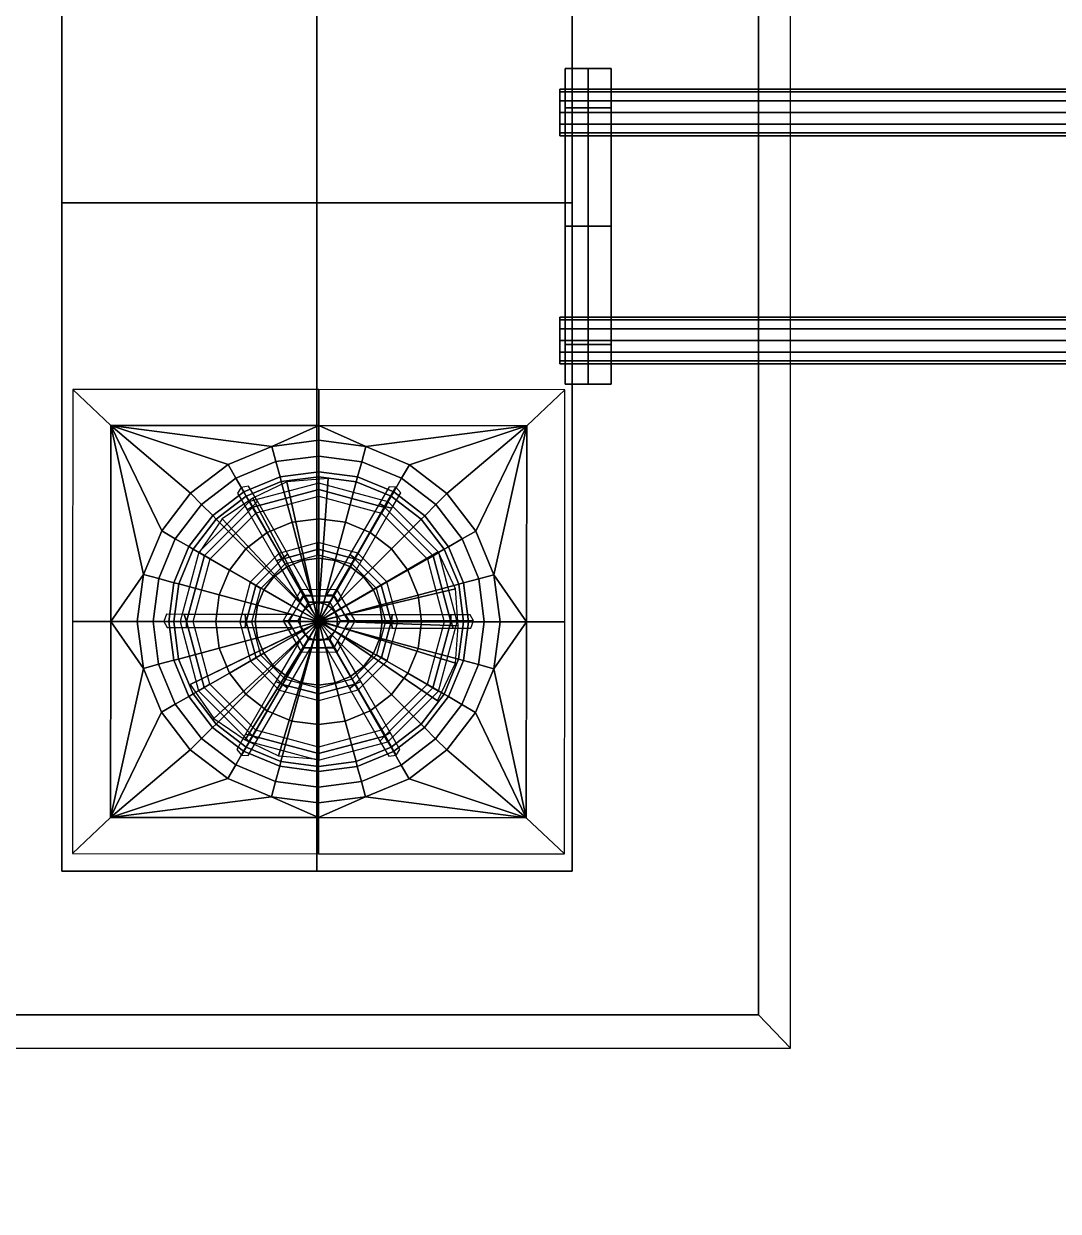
# Model space of a CAD drawing. Extents: x -9.3 to 15.5, y -7 to 5.4.
# Drawn here: x 10.151 to 12.361, y -1.562 to 0.977 of the extents above; entities that cross this region are included whole.
import ezdxf

# ---------------------------------------------------------------- set-up
doc = ezdxf.new("R2010")
doc.units = 0

msp = doc.modelspace()

# ---------------------------------------------------------------- linework, layer by layer
for points in [[(14.2088, -3.8, 4.7), (14.2088, 4.8, 4.7), (5.6088, 4.8, 4.7), (5.6088, -3.8, 4.7)], [(11.7211, -1.1419, 4.8474), (11.789, -1.2127, 4.6955), (11.789, 2.3219, 4.6955), (11.7211, 2.2512, 4.8474)], [(8.4693, -1.1419, 4.8474), (11.7211, -1.1419, 4.8474), (11.7211, 2.2512, 4.8474), (8.4693, 2.2512, 4.8474)], [(10.7774, 0.5942, 5.5036), (10.7774, 2.0232, 5.5036), (10.2322, 2.0232, 5.5036), (10.2322, 0.5942, 5.5036)], [(10.2322, 0.5942, 5.1755), (10.2322, 0.5942, 5.5036), (10.2322, 2.0232, 5.5036), (10.2322, 2.0232, 5.1755)], [(10.2322, 0.5942, 5.1755), (10.2322, 2.0232, 5.1755), (10.2322, 2.0232, 4.8474), (10.2322, 0.5942, 4.8474)], [(10.7774, 0.5942, 5.5036), (11.3227, 0.5942, 5.5036), (11.3227, 2.0232, 5.5036), (10.7774, 2.0232, 5.5036)], [(11.3227, 0.5942, 5.1755), (11.3227, 0.5942, 4.8474), (11.3227, 2.0232, 4.8474), (11.3227, 2.0232, 5.1755)], [(11.3227, 0.5942, 5.1755), (11.3227, 2.0232, 5.1755), (11.3227, 2.0232, 5.5036), (11.3227, 0.5942, 5.5036)], [(11.3079, 0.544, 4.8748), (11.3079, 0.544, 4.9101), (11.3079, 0.797, 4.9013), (11.3079, 0.8813, 4.8748)], [(11.3079, 0.544, 4.8748), (11.3079, 0.8813, 4.8748), (11.3079, 0.8813, 4.8394), (11.3079, 0.544, 4.8394)], [(11.357, 0.8813, 4.8748), (11.3079, 0.8813, 4.8748), (11.3079, 0.797, 4.9013), (11.357, 0.797, 4.9013)], [(11.357, 0.8813, 4.8748), (11.357, 0.8813, 4.8394), (11.3079, 0.8813, 4.8394), (11.3079, 0.8813, 4.8748)], [(11.357, 0.8813, 4.8748), (11.357, 0.797, 4.9013), (11.4062, 0.797, 4.9013), (11.4062, 0.8813, 4.8748)], [(11.357, 0.8813, 4.8748), (11.4062, 0.8813, 4.8748), (11.4062, 0.8813, 4.8394), (11.357, 0.8813, 4.8394)], [(11.4062, 0.544, 4.8748), (11.4062, 0.8813, 4.8748), (11.4062, 0.797, 4.9013), (11.4062, 0.544, 4.9101)], [(11.4062, 0.544, 4.8748), (11.4062, 0.544, 4.8394), (11.4062, 0.8813, 4.8394), (11.4062, 0.8813, 4.8748)], [(12.5581, 0.8373, 4.825), (12.5568, 0.8314, 4.7997), (11.2963, 0.8311, 4.7992), (11.2963, 0.8373, 4.8244)], [(12.5581, 0.8373, 4.825), (11.2963, 0.8373, 4.8244), (11.2963, 0.8311, 4.8496), (12.5594, 0.8309, 4.8502)], [(12.556, 0.8126, 4.7814), (11.2963, 0.8123, 4.7811), (11.2963, 0.8311, 4.7992), (12.5568, 0.8314, 4.7997)], [(12.5603, 0.8122, 4.868), (12.5594, 0.8309, 4.8502), (11.2963, 0.8311, 4.8496), (11.2963, 0.8123, 4.8676)], [(12.556, 0.8126, 4.7814), (12.5557, 0.7874, 4.774), (11.2963, 0.7874, 4.7739), (11.2963, 0.8123, 4.7811)], [(12.5603, 0.8122, 4.868), (11.2963, 0.8123, 4.8676), (11.2963, 0.7874, 4.8748), (12.5607, 0.7874, 4.875)], [(12.556, 0.7622, 4.7814), (11.2963, 0.7624, 4.7811), (11.2963, 0.7874, 4.7739), (12.5557, 0.7874, 4.774)], [(12.5603, 0.7626, 4.868), (12.5607, 0.7874, 4.875), (11.2963, 0.7874, 4.8748), (11.2963, 0.7624, 4.8676)], [(11.357, 0.544, 4.9101), (11.357, 0.797, 4.9013), (11.3079, 0.797, 4.9013), (11.3079, 0.544, 4.9101)], [(11.357, 0.544, 4.9101), (11.4062, 0.544, 4.9101), (11.4062, 0.797, 4.9013), (11.357, 0.797, 4.9013)], [(12.5603, 0.7626, 4.868), (11.2963, 0.7624, 4.8676), (11.2963, 0.7437, 4.8496), (12.5594, 0.7439, 4.8502)], [(12.556, 0.7622, 4.7814), (12.5568, 0.7434, 4.7997), (11.2963, 0.7437, 4.7992), (11.2963, 0.7624, 4.7811)], [(12.5581, 0.7374, 4.825), (12.5594, 0.7439, 4.8502), (11.2963, 0.7437, 4.8496), (11.2963, 0.7375, 4.8244)], [(12.5581, 0.7374, 4.825), (11.2963, 0.7375, 4.8244), (11.2963, 0.7437, 4.7992), (12.5568, 0.7434, 4.7997)], [(10.7774, 0.5942, 5.5036), (10.2322, 0.5942, 5.5036), (10.2322, -0.8348, 5.5036), (10.7774, -0.8348, 5.5036)], [(10.2322, 0.5942, 5.1755), (10.2322, 0.5942, 4.8474), (10.2322, -0.8348, 4.8474), (10.2322, -0.8348, 5.1755)], [(10.2322, 0.5942, 5.1755), (10.2322, -0.8348, 5.1755), (10.2322, -0.8348, 5.5036), (10.2322, 0.5942, 5.5036)], [(10.7774, 0.5942, 5.5036), (10.7774, -0.8348, 5.5036), (11.3227, -0.8348, 5.5036), (11.3227, 0.5942, 5.5036)], [(11.3227, 0.5942, 5.1755), (11.3227, 0.5942, 5.5036), (11.3227, -0.8348, 5.5036), (11.3227, -0.8348, 5.1755)], [(11.3227, 0.5942, 5.1755), (11.3227, -0.8348, 5.1755), (11.3227, -0.8348, 4.8474), (11.3227, 0.5942, 4.8474)], [(11.3079, 0.544, 4.8748), (11.3079, 0.2067, 4.8748), (11.3079, 0.291, 4.9013), (11.3079, 0.544, 4.9101)], [(11.3079, 0.544, 4.8748), (11.3079, 0.544, 4.8394), (11.3079, 0.2067, 4.8394), (11.3079, 0.2067, 4.8748)], [(11.357, 0.544, 4.9101), (11.3079, 0.544, 4.9101), (11.3079, 0.291, 4.9013), (11.357, 0.291, 4.9013)], [(11.357, 0.544, 4.9101), (11.357, 0.291, 4.9013), (11.4062, 0.291, 4.9013), (11.4062, 0.544, 4.9101)], [(11.4062, 0.544, 4.8748), (11.4062, 0.544, 4.9101), (11.4062, 0.291, 4.9013), (11.4062, 0.2067, 4.8748)], [(11.4062, 0.544, 4.8748), (11.4062, 0.2067, 4.8748), (11.4062, 0.2067, 4.8394), (11.4062, 0.544, 4.8394)], [(12.5581, 0.35, 4.825), (12.5568, 0.344, 4.7997), (11.2963, 0.3437, 4.7992), (11.2963, 0.3499, 4.8244)], [(12.5581, 0.35, 4.825), (11.2963, 0.3499, 4.8244), (11.2963, 0.3437, 4.8496), (12.5594, 0.3435, 4.8502)], [(12.556, 0.3252, 4.7814), (11.2963, 0.325, 4.7811), (11.2963, 0.3437, 4.7992), (12.5568, 0.344, 4.7997)], [(12.5603, 0.3248, 4.868), (12.5594, 0.3435, 4.8502), (11.2963, 0.3437, 4.8496), (11.2963, 0.325, 4.8676)], [(12.556, 0.3252, 4.7814), (12.5557, 0.3, 4.774), (11.2963, 0.3, 4.7739), (11.2963, 0.325, 4.7811)], [(12.5603, 0.3248, 4.868), (11.2963, 0.325, 4.8676), (11.2963, 0.3, 4.8748), (12.5607, 0.3, 4.875)], [(12.556, 0.2748, 4.7814), (11.2963, 0.2751, 4.7811), (11.2963, 0.3, 4.7739), (12.5557, 0.3, 4.774)], [(12.5603, 0.2753, 4.868), (12.5607, 0.3, 4.875), (11.2963, 0.3, 4.8748), (11.2963, 0.2751, 4.8676)], [(11.357, 0.2067, 4.8748), (11.357, 0.291, 4.9013), (11.3079, 0.291, 4.9013), (11.3079, 0.2067, 4.8748)], [(11.357, 0.2067, 4.8748), (11.4062, 0.2067, 4.8748), (11.4062, 0.291, 4.9013), (11.357, 0.291, 4.9013)], [(12.5603, 0.2753, 4.868), (11.2963, 0.2751, 4.8676), (11.2963, 0.2564, 4.8496), (12.5594, 0.2566, 4.8502)], [(12.556, 0.2748, 4.7814), (12.5568, 0.2561, 4.7997), (11.2963, 0.2564, 4.7992), (11.2963, 0.2751, 4.7811)], [(12.5581, 0.2501, 4.825), (12.5594, 0.2566, 4.8502), (11.2963, 0.2564, 4.8496), (11.2963, 0.2501, 4.8244)], [(12.5581, 0.2501, 4.825), (11.2963, 0.2501, 4.8244), (11.2963, 0.2564, 4.7992), (12.5568, 0.2561, 4.7997)], [(11.357, 0.2067, 4.8748), (11.3079, 0.2067, 4.8748), (11.3079, 0.2067, 4.8394), (11.357, 0.2067, 4.8394)], [(11.357, 0.2067, 4.8748), (11.357, 0.2067, 4.8394), (11.4062, 0.2067, 4.8394), (11.4062, 0.2067, 4.8748)], [(10.2552, -0.3007, 5.4955), (10.3369, -0.3007, 5.629), (10.3373, 0.1182, 5.6289), (10.2557, 0.1954, 5.4955)], [(10.2557, 0.1954, 5.4955), (10.3373, 0.1182, 5.6289), (10.7815, 0.1178, 5.629), (10.7816, 0.1949, 5.4956)], [(11.3074, 0.1944, 5.4957), (10.7816, 0.1949, 5.4956), (10.7815, 0.1178, 5.629), (11.2256, 0.1174, 5.6291)], [(11.3074, 0.1944, 5.4957), (11.2256, 0.1174, 5.6291), (11.2252, -0.3016, 5.6292), (11.307, -0.3017, 5.4958)], [(10.3373, 0.1182, 5.6289), (10.3369, -0.3007, 5.629), (10.4069, -0.2005, 5.629)], [(10.4457, -0.1071, 5.629), (10.3373, 0.1182, 5.6289), (10.4069, -0.2005, 5.629)], [(10.3373, 0.1182, 5.6289), (10.4457, -0.1071, 5.629), (10.5073, -0.0269, 5.629)], [(10.5876, 0.0346, 5.629), (10.3373, 0.1182, 5.6289), (10.5073, -0.0269, 5.629)], [(10.3373, 0.1182, 5.6289), (10.5876, 0.0346, 5.629), (10.6811, 0.0732, 5.629)], [(10.7815, 0.1178, 5.629), (10.3373, 0.1182, 5.6289), (10.6811, 0.0732, 5.629)], [(10.7814, 0.0864, 5.629), (10.7815, 0.1178, 5.629), (10.6811, 0.0732, 5.629)], [(10.7815, 0.1178, 5.629), (10.7814, 0.0864, 5.629), (10.8817, 0.0731, 5.6291)], [(11.2256, 0.1174, 5.6291), (10.7815, 0.1178, 5.629), (10.8817, 0.0731, 5.6291)], [(10.9751, 0.0343, 5.6291), (11.2256, 0.1174, 5.6291), (10.8817, 0.0731, 5.6291)], [(11.2256, 0.1174, 5.6291), (10.9751, 0.0343, 5.6291), (11.0553, -0.0274, 5.6291)], [(11.1168, -0.1077, 5.6291), (11.2256, 0.1174, 5.6291), (11.0553, -0.0274, 5.6291)], [(11.1168, -0.1077, 5.6291), (11.1555, -0.2012, 5.6292), (11.2256, 0.1174, 5.6291)], [(11.1555, -0.2012, 5.6292), (11.2252, -0.3016, 5.6292), (11.2256, 0.1174, 5.6291)], [(10.6898, 0.0408, 5.7344), (10.7814, 0.0528, 5.7344), (10.7814, 0.0864, 5.629), (10.6811, 0.0732, 5.629)], [(10.8817, 0.0731, 5.6291), (10.7814, 0.0864, 5.629), (10.7814, 0.0528, 5.7344), (10.873, 0.0406, 5.7345)], [(10.5876, 0.0346, 5.629), (10.6044, 0.0055, 5.7344), (10.6898, 0.0408, 5.7344), (10.6811, 0.0732, 5.629)], [(10.6985, 0.0083, 5.629), (10.7814, 0.0191, 5.629), (10.7814, 0.0528, 5.7344), (10.6898, 0.0408, 5.7344)], [(10.873, 0.0406, 5.7345), (10.7814, 0.0528, 5.7344), (10.7814, 0.0191, 5.629), (10.8642, 0.0081, 5.6291)], [(10.8817, 0.0731, 5.6291), (10.873, 0.0406, 5.7345), (10.9583, 0.0052, 5.7345), (10.9751, 0.0343, 5.6291)], [(10.6044, 0.0055, 5.7344), (10.5876, 0.0346, 5.629), (10.5073, -0.0269, 5.629), (10.531, -0.0507, 5.7344)], [(10.6044, 0.0055, 5.7344), (10.6212, -0.0236, 5.629), (10.6985, 0.0083, 5.629), (10.6898, 0.0408, 5.7344)], [(10.873, 0.0406, 5.7345), (10.8642, 0.0081, 5.6291), (10.9415, -0.0239, 5.6291), (10.9583, 0.0052, 5.7345)], [(10.9751, 0.0343, 5.6291), (10.9583, 0.0052, 5.7345), (11.0315, -0.0511, 5.7345), (11.0553, -0.0274, 5.6291)], [(10.5548, -0.0745, 5.629), (10.6212, -0.0236, 5.629), (10.6044, 0.0055, 5.7344), (10.531, -0.0507, 5.7344)], [(10.6212, -0.0236, 5.629), (10.6265, -0.0328, 5.5268), (10.7012, -0.0019, 5.5268), (10.6985, 0.0083, 5.629)], [(10.7814, 0.0086, 5.5268), (10.7814, 0.0191, 5.629), (10.6985, 0.0083, 5.629), (10.7012, -0.0019, 5.5268)], [(10.7814, 0.0086, 5.5268), (10.7012, -0.0019, 5.5268), (10.7244, -0.0887, 5.5389), (10.7813, -0.0812, 5.539)], [(10.7794, -0.2995, 5.587), (10.8015, 0.005, 5.6144), (10.713, -0.0021, 5.5971)], [(10.8015, 0.005, 5.6144), (10.7794, -0.2995, 5.587), (10.7797, -0.2993, 5.5674), (10.8014, 0.0048, 5.6005)], [(10.8615, -0.002, 5.5269), (10.7814, 0.0086, 5.5268), (10.7813, -0.0812, 5.539), (10.8382, -0.0888, 5.539)], [(10.8642, 0.0081, 5.6291), (10.7814, 0.0191, 5.629), (10.7814, 0.0086, 5.5268), (10.8615, -0.002, 5.5269)], [(10.9415, -0.0239, 5.6291), (10.8642, 0.0081, 5.6291), (10.8615, -0.002, 5.5269), (10.9362, -0.033, 5.5269)], [(10.9583, 0.0052, 5.7345), (10.9415, -0.0239, 5.6291), (11.0077, -0.0749, 5.6291), (11.0315, -0.0511, 5.7345)], [(10.6265, -0.0328, 5.5268), (10.6212, -0.0236, 5.629), (10.5548, -0.0745, 5.629), (10.5623, -0.0819, 5.5268)], [(10.6393, -0.0557, 5.6629), (10.6153, -0.0141, 5.6599), (10.6076, -0.0263, 5.6448), (10.6282, -0.0622, 5.6471)], [(10.6501, -0.044, 5.6493), (10.6313, -0.0114, 5.6472), (10.6153, -0.0141, 5.6599), (10.6393, -0.0557, 5.6629)], [(10.7244, -0.0887, 5.5389), (10.7012, -0.0019, 5.5268), (10.6265, -0.0328, 5.5268), (10.6713, -0.1106, 5.5389)], [(10.6334, -0.0444, 5.6616), (10.6404, -0.0566, 5.6799), (10.7816, -0.019, 5.6799), (10.7816, -0.005, 5.6616)], [(10.6404, -0.0566, 5.6799), (10.6475, -0.0688, 5.6616), (10.7816, -0.0331, 5.6616), (10.7816, -0.019, 5.6799)], [(10.6405, -0.0372, 5.5806), (10.7794, -0.2995, 5.587), (10.713, -0.0021, 5.5971)], [(10.9296, -0.0449, 5.6616), (10.7816, -0.005, 5.6616), (10.7816, -0.019, 5.6799), (10.9226, -0.0571, 5.6799)], [(10.9226, -0.0571, 5.6799), (10.7816, -0.019, 5.6799), (10.7816, -0.0331, 5.6616), (10.9155, -0.0693, 5.6616)], [(10.9362, -0.033, 5.5269), (10.8615, -0.002, 5.5269), (10.8382, -0.0888, 5.539), (10.8912, -0.1108, 5.539)], [(10.9219, -0.0551, 5.663), (10.946, -0.0136, 5.66), (10.9316, -0.013, 5.6449), (10.9108, -0.0488, 5.6472)], [(10.9375, -0.0587, 5.6494), (10.9564, -0.0261, 5.6473), (10.946, -0.0136, 5.66), (10.9219, -0.0551, 5.663)], [(10.9415, -0.0239, 5.6291), (10.9362, -0.033, 5.5269), (11.0003, -0.0823, 5.5269), (11.0077, -0.0749, 5.6291)], [(10.4457, -0.1071, 5.629), (10.4747, -0.1239, 5.7344), (10.531, -0.0507, 5.7344), (10.5073, -0.0269, 5.629)], [(10.4747, -0.1239, 5.7344), (10.5039, -0.1408, 5.629), (10.5548, -0.0745, 5.629), (10.531, -0.0507, 5.7344)], [(10.5248, -0.1526, 5.6615), (10.537, -0.1596, 5.6799), (10.6404, -0.0566, 5.6799), (10.6334, -0.0444, 5.6616)], [(10.5623, -0.0819, 5.5268), (10.6257, -0.1455, 5.5389), (10.6713, -0.1106, 5.5389), (10.6265, -0.0328, 5.5268)], [(10.7794, -0.2995, 5.587), (10.6405, -0.0372, 5.5806), (10.5747, -0.0817, 5.5647)], [(10.715, -0.1567, 5.619), (10.6501, -0.044, 5.6493), (10.6393, -0.0557, 5.6629), (10.7028, -0.166, 5.6319)], [(10.8582, -0.1653, 5.6319), (10.9219, -0.0551, 5.663), (10.9108, -0.0488, 5.6472), (10.8478, -0.1577, 5.6165)], [(11.0003, -0.0823, 5.5269), (10.9362, -0.033, 5.5269), (10.8912, -0.1108, 5.539), (10.9368, -0.1458, 5.539)], [(10.9296, -0.0449, 5.6616), (10.9226, -0.0571, 5.6799), (11.0256, -0.1605, 5.68), (11.0378, -0.1535, 5.6617)], [(11.0315, -0.0511, 5.7345), (11.0877, -0.1245, 5.7346), (11.1168, -0.1077, 5.6291), (11.0553, -0.0274, 5.6291)], [(10.5039, -0.1408, 5.629), (10.513, -0.146, 5.5268), (10.5623, -0.0819, 5.5268), (10.5548, -0.0745, 5.629)], [(10.537, -0.1596, 5.6799), (10.5492, -0.1667, 5.6616), (10.6475, -0.0688, 5.6616), (10.6404, -0.0566, 5.6799)], [(10.7028, -0.166, 5.6319), (10.6393, -0.0557, 5.6629), (10.6282, -0.0622, 5.6471), (10.691, -0.1712, 5.6165)], [(10.8724, -0.1712, 5.619), (10.9375, -0.0587, 5.6494), (10.9219, -0.0551, 5.663), (10.8582, -0.1653, 5.6319)], [(10.9226, -0.0571, 5.6799), (10.9155, -0.0693, 5.6616), (11.0134, -0.1675, 5.6617), (11.0256, -0.1605, 5.68)], [(11.0495, -0.1465, 5.5269), (11.0586, -0.1413, 5.6291), (11.0077, -0.0749, 5.6291), (11.0003, -0.0823, 5.5269)], [(11.0586, -0.1413, 5.6291), (11.0877, -0.1245, 5.7346), (11.0315, -0.0511, 5.7345), (11.0077, -0.0749, 5.6291)], [(10.6257, -0.1455, 5.5389), (10.5623, -0.0819, 5.5268), (10.513, -0.146, 5.5268), (10.5907, -0.191, 5.5389)], [(10.5255, -0.1534, 5.5523), (10.7794, -0.2995, 5.587), (10.5747, -0.0817, 5.5647)], [(10.7461, -0.1702, 5.5415), (10.7244, -0.0887, 5.5389), (10.6713, -0.1106, 5.5389), (10.7134, -0.1837, 5.5415)], [(10.7813, -0.0812, 5.539), (10.7244, -0.0887, 5.5389), (10.7461, -0.1702, 5.5415), (10.7812, -0.1656, 5.5415)], [(10.8382, -0.0888, 5.539), (10.7813, -0.0812, 5.539), (10.7812, -0.1656, 5.5415), (10.8163, -0.1703, 5.5415)], [(10.8912, -0.1108, 5.539), (10.8382, -0.0888, 5.539), (10.8163, -0.1703, 5.5415), (10.849, -0.1838, 5.5415)], [(11.0003, -0.0823, 5.5269), (10.9368, -0.1458, 5.539), (10.9717, -0.1914, 5.539), (11.0495, -0.1465, 5.5269)], [(10.4747, -0.1239, 5.7344), (10.4457, -0.1071, 5.629), (10.4069, -0.2005, 5.629), (10.4393, -0.2092, 5.7344)], [(10.4718, -0.218, 5.629), (10.5039, -0.1408, 5.629), (10.4747, -0.1239, 5.7344), (10.4393, -0.2092, 5.7344)], [(10.6257, -0.1455, 5.5389), (10.6853, -0.2052, 5.5415), (10.7134, -0.1837, 5.5415), (10.6713, -0.1106, 5.5389)], [(10.9368, -0.1458, 5.539), (10.8912, -0.1108, 5.539), (10.849, -0.1838, 5.5415), (10.877, -0.2054, 5.5415)], [(11.0877, -0.1245, 5.7346), (11.0586, -0.1413, 5.6291), (11.0905, -0.2185, 5.6292), (11.123, -0.2099, 5.7346)], [(11.1168, -0.1077, 5.6291), (11.0877, -0.1245, 5.7346), (11.123, -0.2099, 5.7346), (11.1555, -0.2012, 5.6292)], [(10.513, -0.146, 5.5268), (10.5039, -0.1408, 5.629), (10.4718, -0.218, 5.629), (10.482, -0.2207, 5.5268)], [(10.482, -0.2207, 5.5268), (10.5687, -0.244, 5.5389), (10.5907, -0.191, 5.5389), (10.513, -0.146, 5.5268)], [(10.6853, -0.2052, 5.5415), (10.6257, -0.1455, 5.5389), (10.5907, -0.191, 5.5389), (10.6638, -0.2333, 5.5415)], [(10.6963, -0.1552, 5.6355), (10.7034, -0.1674, 5.6538), (10.7807, -0.1465, 5.6538), (10.7806, -0.1323, 5.6355)], [(10.7034, -0.1674, 5.6538), (10.7095, -0.1779, 5.6355), (10.7807, -0.1587, 5.6355), (10.7807, -0.1465, 5.6538)], [(10.8651, -0.1547, 5.6355), (10.7806, -0.1323, 5.6355), (10.7807, -0.1465, 5.6538), (10.858, -0.167, 5.6538)], [(10.858, -0.167, 5.6538), (10.7807, -0.1465, 5.6538), (10.7807, -0.1587, 5.6355), (10.852, -0.1776, 5.6355)], [(10.9368, -0.1458, 5.539), (10.877, -0.2054, 5.5415), (10.8985, -0.2335, 5.5415), (10.9717, -0.1914, 5.539)], [(10.9936, -0.2444, 5.539), (11.0804, -0.2213, 5.5269), (11.0495, -0.1465, 5.5269), (10.9717, -0.1914, 5.539)], [(11.0586, -0.1413, 5.6291), (11.0495, -0.1465, 5.5269), (11.0804, -0.2213, 5.5269), (11.0905, -0.2185, 5.6292)], [(10.4849, -0.3006, 5.6616), (10.4989, -0.3006, 5.6799), (10.537, -0.1596, 5.6799), (10.5248, -0.1526, 5.6615)], [(10.4989, -0.3006, 5.6799), (10.513, -0.3006, 5.6616), (10.5492, -0.1667, 5.6616), (10.537, -0.1596, 5.6799)], [(10.7794, -0.2995, 5.587), (10.5255, -0.1534, 5.5523), (10.5275, -0.1541, 5.5303), (10.7797, -0.2993, 5.5674)], [(10.6347, -0.2171, 5.6355), (10.647, -0.2242, 5.6538), (10.7034, -0.1674, 5.6538), (10.6963, -0.1552, 5.6355)], [(10.647, -0.2242, 5.6538), (10.6575, -0.2302, 5.6355), (10.7095, -0.1779, 5.6355), (10.7034, -0.1674, 5.6538)], [(10.748, -0.2444, 5.6518), (10.7028, -0.166, 5.6319), (10.691, -0.1712, 5.6165), (10.7406, -0.2573, 5.6383)], [(10.7655, -0.2443, 5.6412), (10.715, -0.1567, 5.619), (10.7028, -0.166, 5.6319), (10.748, -0.2444, 5.6518)], [(10.7708, -0.2625, 5.4996), (10.7461, -0.1702, 5.5415), (10.7134, -0.1837, 5.5415), (10.7611, -0.2665, 5.4996)], [(10.7812, -0.1656, 5.5415), (10.7461, -0.1702, 5.5415), (10.7708, -0.2625, 5.4996), (10.7811, -0.2611, 5.4996)], [(10.8163, -0.1703, 5.5415), (10.7812, -0.1656, 5.5415), (10.7811, -0.2611, 5.4996), (10.7915, -0.2625, 5.4996)], [(11.0362, -0.1523, 5.5523), (10.7827, -0.2991, 5.587), (11.0737, -0.2308, 5.5647)], [(10.7827, -0.2991, 5.587), (11.0362, -0.1523, 5.5523), (11.0346, -0.1537, 5.5303), (10.7827, -0.2995, 5.5674)], [(10.849, -0.1838, 5.5415), (10.8163, -0.1703, 5.5415), (10.7915, -0.2625, 5.4996), (10.8012, -0.2665, 5.4996)], [(10.8129, -0.2436, 5.6518), (10.8582, -0.1653, 5.6319), (10.8478, -0.1577, 5.6165), (10.7981, -0.2437, 5.6383)], [(10.8217, -0.2588, 5.6412), (10.8724, -0.1712, 5.619), (10.8582, -0.1653, 5.6319), (10.8129, -0.2436, 5.6518)], [(10.858, -0.167, 5.6538), (10.852, -0.1776, 5.6355), (10.9043, -0.2296, 5.6355), (10.9148, -0.2235, 5.6539)], [(10.8651, -0.1547, 5.6355), (10.858, -0.167, 5.6538), (10.9148, -0.2235, 5.6539), (10.927, -0.2164, 5.6356)], [(11.0256, -0.1605, 5.68), (11.0134, -0.1675, 5.6617), (11.0491, -0.3016, 5.6617), (11.0632, -0.3017, 5.68)], [(11.0378, -0.1535, 5.6617), (11.0256, -0.1605, 5.68), (11.0632, -0.3017, 5.68), (11.0772, -0.3017, 5.6617)], [(10.3369, -0.3007, 5.629), (10.3936, -0.3008, 5.629), (10.4069, -0.2005, 5.629)], [(10.4272, -0.3008, 5.7344), (10.4393, -0.2092, 5.7344), (10.4069, -0.2005, 5.629), (10.3936, -0.3008, 5.629)], [(10.5687, -0.244, 5.5389), (10.6502, -0.266, 5.5415), (10.6638, -0.2333, 5.5415), (10.5907, -0.191, 5.5389)], [(10.6853, -0.2052, 5.5415), (10.7528, -0.2728, 5.4996), (10.7611, -0.2665, 5.4996), (10.7134, -0.1837, 5.5415)], [(10.877, -0.2054, 5.5415), (10.849, -0.1838, 5.5415), (10.8012, -0.2665, 5.4996), (10.8094, -0.2729, 5.4996)], [(10.912, -0.2662, 5.5416), (10.9936, -0.2444, 5.539), (10.9717, -0.1914, 5.539), (10.8985, -0.2335, 5.5415)], [(11.1349, -0.3015, 5.7346), (11.1686, -0.3015, 5.6292), (11.1555, -0.2012, 5.6292), (11.123, -0.2099, 5.7346)], [(11.1686, -0.3015, 5.6292), (11.2252, -0.3016, 5.6292), (11.1555, -0.2012, 5.6292)], [(10.4272, -0.3008, 5.7344), (10.4608, -0.3009, 5.629), (10.4718, -0.218, 5.629), (10.4393, -0.2092, 5.7344)], [(10.4608, -0.3009, 5.629), (10.4713, -0.3009, 5.5268), (10.482, -0.2207, 5.5268), (10.4718, -0.218, 5.629)], [(10.5687, -0.244, 5.5389), (10.482, -0.2207, 5.5268), (10.4713, -0.3009, 5.5268), (10.5611, -0.301, 5.5389)], [(10.6123, -0.3016, 5.6355), (10.6264, -0.3015, 5.6538), (10.647, -0.2242, 5.6538), (10.6347, -0.2171, 5.6355)], [(10.6264, -0.3015, 5.6538), (10.6386, -0.3015, 5.6355), (10.6575, -0.2302, 5.6355), (10.647, -0.2242, 5.6538)], [(10.7528, -0.2728, 5.4996), (10.6853, -0.2052, 5.5415), (10.6638, -0.2333, 5.5415), (10.7465, -0.2811, 5.4996)], [(10.877, -0.2054, 5.5415), (10.8094, -0.2729, 5.4996), (10.8158, -0.2812, 5.4996), (10.8985, -0.2335, 5.5415)], [(10.9148, -0.2235, 5.6539), (10.9043, -0.2296, 5.6355), (10.9236, -0.3008, 5.6356), (10.9357, -0.3007, 5.6539)], [(10.927, -0.2164, 5.6356), (10.9148, -0.2235, 5.6539), (10.9357, -0.3007, 5.6539), (10.9499, -0.3007, 5.6356)], [(11.0804, -0.2213, 5.5269), (10.9936, -0.2444, 5.539), (11.001, -0.3014, 5.5391), (11.0909, -0.3015, 5.527)], [(11.0909, -0.3015, 5.527), (11.1013, -0.3014, 5.6292), (11.0905, -0.2185, 5.6292), (11.0804, -0.2213, 5.5269)], [(11.1013, -0.3014, 5.6292), (11.1349, -0.3015, 5.7346), (11.123, -0.2099, 5.7346), (11.0905, -0.2185, 5.6292)], [(10.6502, -0.266, 5.5415), (10.5687, -0.244, 5.5389), (10.5611, -0.301, 5.5389), (10.6456, -0.301, 5.5415)], [(10.6502, -0.266, 5.5415), (10.7424, -0.2908, 5.4996), (10.7465, -0.2811, 5.4996), (10.6638, -0.2333, 5.5415)], [(10.7439, -0.2328, 5.6532), (10.7054, -0.2994, 5.6532), (10.7366, -0.2994, 5.6723), (10.7595, -0.2598, 5.6723)], [(10.7175, -0.3015, 5.5044), (10.7174, -0.3014, 5.6473), (10.7495, -0.2462, 5.6473), (10.7496, -0.2462, 5.5044)], [(10.8208, -0.2329, 5.6532), (10.7439, -0.2328, 5.6532), (10.7595, -0.2598, 5.6723), (10.8052, -0.2599, 5.6723)], [(10.7496, -0.2462, 5.5044), (10.7495, -0.2462, 5.6473), (10.8134, -0.2463, 5.6473), (10.8134, -0.2464, 5.5044)], [(10.7827, -0.2991, 5.587), (11.0793, -0.31, 5.5806), (11.0737, -0.2308, 5.5647)], [(10.8592, -0.2995, 5.6532), (10.8208, -0.2329, 5.6532), (10.8052, -0.2599, 5.6723), (10.828, -0.2995, 5.6723)], [(10.8134, -0.2464, 5.5044), (10.8134, -0.2463, 5.6473), (10.8452, -0.3017, 5.6473), (10.8453, -0.3018, 5.5044)], [(10.8198, -0.2908, 5.4996), (10.912, -0.2662, 5.5416), (10.8985, -0.2335, 5.5415), (10.8158, -0.2812, 5.4996)], [(10.9936, -0.2444, 5.539), (10.912, -0.2662, 5.5416), (10.9166, -0.3013, 5.5416), (11.001, -0.3014, 5.5391)], [(10.7424, -0.2908, 5.4996), (10.6502, -0.266, 5.5415), (10.6456, -0.301, 5.5415), (10.7411, -0.3011, 5.4996)], [(10.7595, -0.2598, 5.6723), (10.7366, -0.2994, 5.6723), (10.7594, -0.339, 5.6723), (10.8052, -0.2599, 5.6723)], [(10.7811, -0.3012, 5.4957), (10.7528, -0.2728, 5.4996), (10.7465, -0.2811, 5.4996)], [(10.7528, -0.2728, 5.4996), (10.7811, -0.3012, 5.4957), (10.7611, -0.2665, 5.4996)], [(10.8052, -0.2599, 5.6723), (10.7594, -0.339, 5.6723), (10.8051, -0.339, 5.6723), (10.828, -0.2995, 5.6723)], [(10.7811, -0.3012, 5.4957), (10.7708, -0.2625, 5.4996), (10.7611, -0.2665, 5.4996)], [(10.7811, -0.2611, 5.4996), (10.7708, -0.2625, 5.4996), (10.7811, -0.3012, 5.4957)], [(10.7915, -0.2625, 5.4996), (10.7811, -0.2611, 5.4996), (10.7811, -0.3012, 5.4957)], [(10.8012, -0.2665, 5.4996), (10.7915, -0.2625, 5.4996), (10.7811, -0.3012, 5.4957)], [(10.8094, -0.2729, 5.4996), (10.8012, -0.2665, 5.4996), (10.7811, -0.3012, 5.4957)], [(10.8094, -0.2729, 5.4996), (10.7811, -0.3012, 5.4957), (10.8158, -0.2812, 5.4996)], [(10.912, -0.2662, 5.5416), (10.8198, -0.2908, 5.4996), (10.8211, -0.3012, 5.4996), (10.9166, -0.3013, 5.5416)], [(10.2548, -0.7967, 5.4956), (10.3365, -0.7197, 5.6291), (10.3369, -0.3007, 5.629), (10.2552, -0.3007, 5.4955)], [(10.3369, -0.3007, 5.629), (10.3365, -0.7197, 5.6291), (10.4067, -0.4011, 5.629)], [(10.3936, -0.3008, 5.629), (10.3369, -0.3007, 5.629), (10.4067, -0.4011, 5.629)], [(10.4391, -0.3924, 5.7344), (10.4272, -0.3008, 5.7344), (10.3936, -0.3008, 5.629), (10.4067, -0.4011, 5.629)], [(10.4716, -0.3838, 5.629), (10.4608, -0.3009, 5.629), (10.4272, -0.3008, 5.7344), (10.4391, -0.3924, 5.7344)], [(10.4937, -0.2856, 5.6494), (10.4561, -0.2855, 5.6473), (10.4504, -0.3008, 5.6599), (10.4984, -0.3008, 5.6629)], [(10.4984, -0.3008, 5.6629), (10.4504, -0.3008, 5.6599), (10.4571, -0.3136, 5.6449), (10.4985, -0.3136, 5.6471)], [(10.4713, -0.3009, 5.5268), (10.4608, -0.3009, 5.629), (10.4716, -0.3838, 5.629), (10.4818, -0.3811, 5.5268)], [(10.4818, -0.3811, 5.5268), (10.5686, -0.3579, 5.539), (10.5611, -0.301, 5.5389), (10.4713, -0.3009, 5.5268)], [(10.5243, -0.4488, 5.6616), (10.5365, -0.4417, 5.6799), (10.4989, -0.3006, 5.6799), (10.4849, -0.3006, 5.6616)], [(10.6237, -0.2857, 5.619), (10.4937, -0.2856, 5.6494), (10.4984, -0.3008, 5.6629), (10.6257, -0.3009, 5.6319)], [(10.6257, -0.3009, 5.6319), (10.4984, -0.3008, 5.6629), (10.4985, -0.3136, 5.6471), (10.6243, -0.3137, 5.6165)], [(10.5365, -0.4417, 5.6799), (10.5487, -0.4347, 5.6616), (10.513, -0.3006, 5.6616), (10.4989, -0.3006, 5.6799)], [(10.5066, -0.4352, 5.6144), (10.7814, -0.3022, 5.587), (10.781, -0.302, 5.5674), (10.5068, -0.4352, 5.6005)], [(10.7814, -0.3022, 5.587), (10.5066, -0.4352, 5.6144), (10.557, -0.5084, 5.5971)], [(10.6237, -0.5536, 5.5806), (10.7814, -0.3022, 5.587), (10.557, -0.5084, 5.5971)], [(10.5686, -0.3579, 5.539), (10.6501, -0.3361, 5.5415), (10.6456, -0.301, 5.5415), (10.5611, -0.301, 5.5389)], [(10.6351, -0.3859, 5.6355), (10.6474, -0.3788, 5.6538), (10.6264, -0.3015, 5.6538), (10.6123, -0.3016, 5.6355)], [(10.7249, -0.2858, 5.6412), (10.6237, -0.2857, 5.619), (10.6257, -0.3009, 5.6319), (10.7162, -0.301, 5.6518)], [(10.7814, -0.3022, 5.587), (10.6237, -0.5536, 5.5806), (10.6951, -0.5883, 5.5647)], [(10.7162, -0.301, 5.6518), (10.6257, -0.3009, 5.6319), (10.6243, -0.3137, 5.6165), (10.7237, -0.3138, 5.6383)], [(10.6474, -0.3788, 5.6538), (10.6578, -0.3727, 5.6355), (10.6386, -0.3015, 5.6355), (10.6264, -0.3015, 5.6538)], [(10.6501, -0.3361, 5.5415), (10.7424, -0.3115, 5.4996), (10.7411, -0.3011, 5.4996), (10.6456, -0.301, 5.5415)], [(10.7817, -0.5951, 5.5523), (10.7814, -0.3022, 5.587), (10.6951, -0.5883, 5.5647)], [(10.7054, -0.2994, 5.6532), (10.7438, -0.366, 5.6532), (10.7594, -0.339, 5.6723), (10.7366, -0.2994, 5.6723)], [(10.7493, -0.3569, 5.5044), (10.7493, -0.3569, 5.6473), (10.7174, -0.3014, 5.6473), (10.7175, -0.3015, 5.5044)], [(10.7811, -0.3012, 5.4957), (10.7424, -0.2908, 5.4996), (10.7411, -0.3011, 5.4996)], [(10.7424, -0.3115, 5.4996), (10.7811, -0.3012, 5.4957), (10.7411, -0.3011, 5.4996)], [(10.7424, -0.2908, 5.4996), (10.7811, -0.3012, 5.4957), (10.7465, -0.2811, 5.4996)], [(10.7811, -0.3012, 5.4957), (10.7424, -0.3115, 5.4996), (10.7464, -0.3212, 5.4996)], [(10.7528, -0.3295, 5.4996), (10.7811, -0.3012, 5.4957), (10.7464, -0.3212, 5.4996)], [(10.7811, -0.3012, 5.4957), (10.7528, -0.3295, 5.4996), (10.7611, -0.3358, 5.4996)], [(10.7707, -0.3398, 5.4996), (10.7811, -0.3012, 5.4957), (10.7611, -0.3358, 5.4996)], [(10.7811, -0.3012, 5.4957), (10.7707, -0.3398, 5.4996), (10.7811, -0.3412, 5.4996)], [(10.7814, -0.3022, 5.587), (10.7817, -0.5951, 5.5523), (10.7814, -0.593, 5.5303), (10.781, -0.302, 5.5674)], [(10.7811, -0.3012, 5.4957), (10.8198, -0.2908, 5.4996), (10.8158, -0.2812, 5.4996)], [(10.8198, -0.2908, 5.4996), (10.7811, -0.3012, 5.4957), (10.8211, -0.3012, 5.4996)], [(10.8198, -0.3116, 5.4996), (10.7811, -0.3012, 5.4957), (10.8158, -0.3212, 5.4996)], [(10.7914, -0.3398, 5.4996), (10.7811, -0.3012, 5.4957), (10.7811, -0.3412, 5.4996)], [(10.8094, -0.3295, 5.4996), (10.7811, -0.3012, 5.4957), (10.8011, -0.3359, 5.4996)], [(10.7811, -0.3012, 5.4957), (10.8094, -0.3295, 5.4996), (10.8158, -0.3212, 5.4996)], [(10.7811, -0.3012, 5.4957), (10.8198, -0.3116, 5.4996), (10.8211, -0.3012, 5.4996)], [(10.7811, -0.3012, 5.4957), (10.7914, -0.3398, 5.4996), (10.8011, -0.3359, 5.4996)], [(11.0793, -0.31, 5.5806), (10.7827, -0.2991, 5.587), (11.0735, -0.3903, 5.5971)], [(11.0353, -0.4705, 5.6144), (10.7827, -0.2991, 5.587), (10.7827, -0.2995, 5.5674), (11.0352, -0.4704, 5.6005)], [(10.7827, -0.2991, 5.587), (11.0353, -0.4705, 5.6144), (11.0735, -0.3903, 5.5971)], [(10.8207, -0.3661, 5.6532), (10.8592, -0.2995, 5.6532), (10.828, -0.2995, 5.6723), (10.8051, -0.339, 5.6723)], [(10.8453, -0.3018, 5.5044), (10.8452, -0.3017, 5.6473), (10.8132, -0.357, 5.6474), (10.8132, -0.357, 5.5044)], [(10.8198, -0.3116, 5.4996), (10.912, -0.3364, 5.5416), (10.9166, -0.3013, 5.5416), (10.8211, -0.3012, 5.4996)], [(10.8373, -0.3147, 5.6412), (10.9385, -0.3148, 5.619), (10.9366, -0.2995, 5.6319), (10.846, -0.2995, 5.6518)], [(10.846, -0.2995, 5.6518), (10.9366, -0.2995, 5.6319), (10.9379, -0.2868, 5.6166), (10.8386, -0.2867, 5.6383)], [(10.9357, -0.3007, 5.6539), (10.9236, -0.3008, 5.6356), (10.9047, -0.3721, 5.6356), (10.9152, -0.3781, 5.6539)], [(10.912, -0.3364, 5.5416), (10.9935, -0.3583, 5.5391), (11.001, -0.3014, 5.5391), (10.9166, -0.3013, 5.5416)], [(10.9499, -0.3007, 5.6356), (10.9357, -0.3007, 5.6539), (10.9152, -0.3781, 5.6539), (10.9275, -0.3852, 5.6356)], [(10.9366, -0.2995, 5.6319), (11.0638, -0.2997, 5.6631), (11.0637, -0.2869, 5.6473), (10.9379, -0.2868, 5.6166)], [(10.9385, -0.3148, 5.619), (11.0685, -0.3149, 5.6495), (11.0638, -0.2997, 5.6631), (10.9366, -0.2995, 5.6319)], [(10.9935, -0.3583, 5.5391), (11.0802, -0.3816, 5.527), (11.0909, -0.3015, 5.527), (11.001, -0.3014, 5.5391)], [(11.0632, -0.3017, 5.68), (11.0491, -0.3016, 5.6617), (11.013, -0.4356, 5.6617), (11.0251, -0.4426, 5.68)], [(11.0772, -0.3017, 5.6617), (11.0632, -0.3017, 5.68), (11.0251, -0.4426, 5.68), (11.0373, -0.4497, 5.6617)], [(11.0638, -0.2997, 5.6631), (11.1118, -0.2997, 5.6601), (11.1051, -0.2869, 5.645), (11.0637, -0.2869, 5.6473)], [(11.0685, -0.3149, 5.6495), (11.1061, -0.3149, 5.6474), (11.1118, -0.2997, 5.6601), (11.0638, -0.2997, 5.6631)], [(11.1013, -0.3014, 5.6292), (11.0909, -0.3015, 5.527), (11.0802, -0.3816, 5.527), (11.0903, -0.3843, 5.6292)], [(11.1349, -0.3015, 5.7346), (11.1013, -0.3014, 5.6292), (11.0903, -0.3843, 5.6292), (11.1228, -0.393, 5.7346)], [(11.1686, -0.3015, 5.6292), (11.1349, -0.3015, 5.7346), (11.1228, -0.393, 5.7346), (11.1553, -0.4018, 5.6292)], [(11.2252, -0.3016, 5.6292), (11.1686, -0.3015, 5.6292), (11.1553, -0.4018, 5.6292)], [(11.2248, -0.7205, 5.6293), (11.2252, -0.3016, 5.6292), (11.1553, -0.4018, 5.6292)], [(11.2248, -0.7205, 5.6293), (11.3065, -0.7977, 5.4959), (11.307, -0.3017, 5.4958), (11.2252, -0.3016, 5.6292)], [(10.7424, -0.3115, 5.4996), (10.6501, -0.3361, 5.5415), (10.6636, -0.3688, 5.5415), (10.7464, -0.3212, 5.4996)], [(10.6852, -0.3969, 5.5415), (10.7528, -0.3295, 5.4996), (10.7464, -0.3212, 5.4996), (10.6636, -0.3688, 5.5415)], [(10.7528, -0.3295, 5.4996), (10.6852, -0.3969, 5.5415), (10.7132, -0.4185, 5.5415), (10.7611, -0.3358, 5.4996)], [(10.8768, -0.3971, 5.5416), (10.8094, -0.3295, 5.4996), (10.8011, -0.3359, 5.4996), (10.8488, -0.4186, 5.5416)], [(10.8094, -0.3295, 5.4996), (10.8768, -0.3971, 5.5416), (10.8984, -0.369, 5.5416), (10.8158, -0.3212, 5.4996)], [(10.912, -0.3364, 5.5416), (10.8198, -0.3116, 5.4996), (10.8158, -0.3212, 5.4996), (10.8984, -0.369, 5.5416)], [(10.6501, -0.3361, 5.5415), (10.5686, -0.3579, 5.539), (10.5905, -0.411, 5.539), (10.6636, -0.3688, 5.5415)], [(10.7405, -0.3417, 5.6412), (10.6898, -0.4293, 5.619), (10.704, -0.4352, 5.6319), (10.7493, -0.3569, 5.6518)], [(10.7459, -0.4321, 5.5415), (10.7707, -0.3398, 5.4996), (10.7611, -0.3358, 5.4996), (10.7132, -0.4185, 5.5415)], [(10.7438, -0.366, 5.6532), (10.8207, -0.3661, 5.6532), (10.8051, -0.339, 5.6723), (10.7594, -0.339, 5.6723)], [(10.7707, -0.3398, 5.4996), (10.7459, -0.4321, 5.5415), (10.781, -0.4367, 5.5416), (10.7811, -0.3412, 5.4996)], [(10.8161, -0.4321, 5.5416), (10.7914, -0.3398, 5.4996), (10.7811, -0.3412, 5.4996), (10.781, -0.4367, 5.5416)], [(10.7914, -0.3398, 5.4996), (10.8161, -0.4321, 5.5416), (10.8488, -0.4186, 5.5416), (10.8011, -0.3359, 5.4996)], [(10.8142, -0.3561, 5.6518), (10.8594, -0.4345, 5.632), (10.8712, -0.4293, 5.6166), (10.8216, -0.3432, 5.6383)], [(10.9935, -0.3583, 5.5391), (10.912, -0.3364, 5.5416), (10.8984, -0.369, 5.5416), (10.9715, -0.4113, 5.5391)], [(10.5686, -0.3579, 5.539), (10.4818, -0.3811, 5.5268), (10.5127, -0.4558, 5.5268), (10.5905, -0.411, 5.539)], [(10.6254, -0.4565, 5.539), (10.6852, -0.3969, 5.5415), (10.6636, -0.3688, 5.5415), (10.5905, -0.411, 5.539)], [(10.697, -0.4476, 5.6355), (10.7041, -0.4353, 5.6539), (10.6474, -0.3788, 5.6538), (10.6351, -0.3859, 5.6355)], [(10.7041, -0.4353, 5.6539), (10.7101, -0.4247, 5.6355), (10.6578, -0.3727, 5.6355), (10.6474, -0.3788, 5.6538)], [(10.7493, -0.3569, 5.6518), (10.704, -0.4352, 5.6319), (10.7144, -0.4428, 5.6165), (10.7641, -0.3568, 5.6383)], [(10.8132, -0.357, 5.5044), (10.8132, -0.357, 5.6474), (10.7493, -0.3569, 5.6473), (10.7493, -0.3569, 5.5044)], [(10.7967, -0.3562, 5.6412), (10.8472, -0.4438, 5.619), (10.8594, -0.4345, 5.632), (10.8142, -0.3561, 5.6518)], [(10.9152, -0.3781, 5.6539), (10.9047, -0.3721, 5.6356), (10.8526, -0.4244, 5.6356), (10.8587, -0.4349, 5.6539)], [(10.9275, -0.3852, 5.6356), (10.9152, -0.3781, 5.6539), (10.8587, -0.4349, 5.6539), (10.8658, -0.4471, 5.6356)], [(10.8768, -0.3971, 5.5416), (10.9365, -0.4568, 5.5391), (10.9715, -0.4113, 5.5391), (10.8984, -0.369, 5.5416)], [(11.0802, -0.3816, 5.527), (10.9935, -0.3583, 5.5391), (10.9715, -0.4113, 5.5391), (11.0492, -0.4563, 5.527)], [(10.3365, -0.7197, 5.6291), (10.4453, -0.4946, 5.629), (10.4067, -0.4011, 5.629)], [(10.4453, -0.4946, 5.629), (10.4744, -0.4778, 5.7345), (10.4391, -0.3924, 5.7344), (10.4067, -0.4011, 5.629)], [(10.4744, -0.4778, 5.7345), (10.5036, -0.461, 5.6291), (10.4716, -0.3838, 5.629), (10.4391, -0.3924, 5.7344)], [(10.5036, -0.461, 5.6291), (10.5127, -0.4558, 5.5268), (10.4818, -0.3811, 5.5268), (10.4716, -0.3838, 5.629)], [(10.6852, -0.3969, 5.5415), (10.6254, -0.4565, 5.539), (10.6709, -0.4915, 5.539), (10.7132, -0.4185, 5.5415)], [(10.9365, -0.4568, 5.5391), (10.8768, -0.3971, 5.5416), (10.8488, -0.4186, 5.5416), (10.8909, -0.4917, 5.5391)], [(11.0492, -0.4563, 5.527), (11.0583, -0.4615, 5.6292), (11.0903, -0.3843, 5.6292), (11.0802, -0.3816, 5.527)], [(11.0583, -0.4615, 5.6292), (11.0873, -0.4784, 5.7346), (11.1228, -0.393, 5.7346), (11.0903, -0.3843, 5.6292)], [(11.1228, -0.393, 5.7346), (11.0873, -0.4784, 5.7346), (11.1165, -0.4952, 5.6292), (11.1553, -0.4018, 5.6292)], [(11.1165, -0.4952, 5.6292), (11.2248, -0.7205, 5.6293), (11.1553, -0.4018, 5.6292)], [(10.5619, -0.52, 5.5269), (10.6254, -0.4565, 5.539), (10.5905, -0.411, 5.539), (10.5127, -0.4558, 5.5268)], [(10.6898, -0.4293, 5.619), (10.6247, -0.5418, 5.6494), (10.6403, -0.5453, 5.663), (10.704, -0.4352, 5.6319)], [(10.724, -0.5136, 5.539), (10.7459, -0.4321, 5.5415), (10.7132, -0.4185, 5.5415), (10.6709, -0.4915, 5.539)], [(10.7815, -0.4558, 5.6539), (10.7814, -0.4436, 5.6356), (10.7101, -0.4247, 5.6355), (10.7041, -0.4353, 5.6539)], [(10.8587, -0.4349, 5.6539), (10.8526, -0.4244, 5.6356), (10.7814, -0.4436, 5.6356), (10.7815, -0.4558, 5.6539)], [(10.8161, -0.4321, 5.5416), (10.8378, -0.5137, 5.539), (10.8909, -0.4917, 5.5391), (10.8488, -0.4186, 5.5416)], [(10.8594, -0.4345, 5.632), (10.9229, -0.5448, 5.6631), (10.934, -0.5383, 5.6473), (10.8712, -0.4293, 5.6166)], [(10.9365, -0.4568, 5.5391), (10.9999, -0.5204, 5.527), (11.0492, -0.4563, 5.527), (10.9715, -0.4113, 5.5391)], [(10.5127, -0.4558, 5.5268), (10.5036, -0.461, 5.6291), (10.5544, -0.5274, 5.6291), (10.5619, -0.52, 5.5269)], [(10.6325, -0.5574, 5.6616), (10.6395, -0.5452, 5.68), (10.5365, -0.4417, 5.6799), (10.5243, -0.4488, 5.6616)], [(10.6395, -0.5452, 5.68), (10.6466, -0.533, 5.6616), (10.5487, -0.4347, 5.6616), (10.5365, -0.4417, 5.6799)], [(10.6254, -0.4565, 5.539), (10.5619, -0.52, 5.5269), (10.626, -0.5693, 5.5269), (10.6709, -0.4915, 5.539)], [(10.704, -0.4352, 5.6319), (10.6403, -0.5453, 5.663), (10.6514, -0.5517, 5.6472), (10.7144, -0.4428, 5.6165)], [(10.7815, -0.47, 5.6356), (10.7815, -0.4558, 5.6539), (10.7041, -0.4353, 5.6539), (10.697, -0.4476, 5.6355)], [(10.7459, -0.4321, 5.5415), (10.724, -0.5136, 5.539), (10.7809, -0.5211, 5.539), (10.781, -0.4367, 5.5416)], [(10.8378, -0.5137, 5.539), (10.8161, -0.4321, 5.5416), (10.781, -0.4367, 5.5416), (10.7809, -0.5211, 5.539)], [(10.8658, -0.4471, 5.6356), (10.8587, -0.4349, 5.6539), (10.7815, -0.4558, 5.6539), (10.7815, -0.47, 5.6356)], [(10.8472, -0.4438, 5.619), (10.9121, -0.5565, 5.6495), (10.9229, -0.5448, 5.6631), (10.8594, -0.4345, 5.632)], [(10.9999, -0.5204, 5.527), (10.9365, -0.4568, 5.5391), (10.8909, -0.4917, 5.5391), (10.9357, -0.5696, 5.527)], [(11.0251, -0.4426, 5.68), (11.013, -0.4356, 5.6617), (10.9147, -0.5335, 5.6617), (10.9217, -0.5457, 5.68)], [(11.0373, -0.4497, 5.6617), (11.0251, -0.4426, 5.68), (10.9217, -0.5457, 5.68), (10.9287, -0.5579, 5.6617)], [(11.0583, -0.4615, 5.6292), (11.0492, -0.4563, 5.527), (10.9999, -0.5204, 5.527), (11.0073, -0.5278, 5.6292)], [(10.5306, -0.5511, 5.7345), (10.4744, -0.4778, 5.7345), (10.4453, -0.4946, 5.629), (10.5068, -0.5749, 5.6291)], [(10.5036, -0.461, 5.6291), (10.4744, -0.4778, 5.7345), (10.5306, -0.5511, 5.7345), (10.5544, -0.5274, 5.6291)], [(11.0873, -0.4784, 5.7346), (11.0583, -0.4615, 5.6292), (11.0073, -0.5278, 5.6292), (11.031, -0.5516, 5.7346)], [(11.0873, -0.4784, 5.7346), (11.031, -0.5516, 5.7346), (11.0548, -0.5754, 5.6292), (11.1165, -0.4952, 5.6292)], [(10.4453, -0.4946, 5.629), (10.3365, -0.7197, 5.6291), (10.5068, -0.5749, 5.6291)], [(10.7006, -0.6003, 5.5269), (10.724, -0.5136, 5.539), (10.6709, -0.4915, 5.539), (10.626, -0.5693, 5.5269)], [(10.8378, -0.5137, 5.539), (10.861, -0.6004, 5.527), (10.9357, -0.5696, 5.527), (10.8909, -0.4917, 5.5391)], [(11.2248, -0.7205, 5.6293), (11.1165, -0.4952, 5.6292), (11.0548, -0.5754, 5.6292)], [(10.6038, -0.6074, 5.7345), (10.6207, -0.5784, 5.6291), (10.5544, -0.5274, 5.6291), (10.5306, -0.5511, 5.7345)], [(10.6207, -0.5784, 5.6291), (10.626, -0.5693, 5.5269), (10.5619, -0.52, 5.5269), (10.5544, -0.5274, 5.6291)], [(10.7805, -0.5833, 5.68), (10.7806, -0.5692, 5.6617), (10.6466, -0.533, 5.6616), (10.6395, -0.5452, 5.68)], [(10.724, -0.5136, 5.539), (10.7006, -0.6003, 5.5269), (10.7808, -0.6109, 5.5269), (10.7809, -0.5211, 5.539)], [(10.861, -0.6004, 5.527), (10.8378, -0.5137, 5.539), (10.7809, -0.5211, 5.539), (10.7808, -0.6109, 5.5269)], [(10.9357, -0.5696, 5.527), (10.9409, -0.5787, 5.6292), (11.0073, -0.5278, 5.6292), (10.9999, -0.5204, 5.527)], [(10.9409, -0.5787, 5.6292), (10.9577, -0.6078, 5.7346), (11.031, -0.5516, 5.7346), (11.0073, -0.5278, 5.6292)], [(10.6038, -0.6074, 5.7345), (10.5306, -0.5511, 5.7345), (10.5068, -0.5749, 5.6291), (10.587, -0.6366, 5.6291)], [(10.6247, -0.5418, 5.6494), (10.6059, -0.5744, 5.6473), (10.6162, -0.5869, 5.66), (10.6403, -0.5453, 5.663)], [(10.6403, -0.5453, 5.663), (10.6162, -0.5869, 5.66), (10.6307, -0.5875, 5.6449), (10.6514, -0.5517, 5.6472)], [(10.7805, -0.5973, 5.6617), (10.7805, -0.5833, 5.68), (10.6395, -0.5452, 5.68), (10.6325, -0.5574, 5.6616)], [(10.9217, -0.5457, 5.68), (10.9147, -0.5335, 5.6617), (10.7806, -0.5692, 5.6617), (10.7805, -0.5833, 5.68)], [(10.9287, -0.5579, 5.6617), (10.9217, -0.5457, 5.68), (10.7805, -0.5833, 5.68), (10.7805, -0.5973, 5.6617)], [(10.9121, -0.5565, 5.6495), (10.9309, -0.5891, 5.6474), (10.9469, -0.5864, 5.6601), (10.9229, -0.5448, 5.6631)], [(10.9229, -0.5448, 5.6631), (10.9469, -0.5864, 5.6601), (10.9547, -0.5742, 5.645), (10.934, -0.5383, 5.6473)], [(11.031, -0.5516, 5.7346), (10.9577, -0.6078, 5.7346), (10.9745, -0.6369, 5.6292), (11.0548, -0.5754, 5.6292)], [(10.3365, -0.7197, 5.6291), (10.587, -0.6366, 5.6291), (10.5068, -0.5749, 5.6291)], [(10.6207, -0.5784, 5.6291), (10.6038, -0.6074, 5.7345), (10.6891, -0.6429, 5.7345), (10.6979, -0.6104, 5.6291)], [(10.626, -0.5693, 5.5269), (10.6207, -0.5784, 5.6291), (10.6979, -0.6104, 5.6291), (10.7006, -0.6003, 5.5269)], [(10.9409, -0.5787, 5.6292), (10.9357, -0.5696, 5.527), (10.861, -0.6004, 5.527), (10.8637, -0.6106, 5.6292)], [(10.9577, -0.6078, 5.7346), (10.9409, -0.5787, 5.6292), (10.8637, -0.6106, 5.6292), (10.8723, -0.643, 5.7346)], [(10.9745, -0.6369, 5.6292), (11.2248, -0.7205, 5.6293), (11.0548, -0.5754, 5.6292)], [(10.6891, -0.6429, 5.7345), (10.6038, -0.6074, 5.7345), (10.587, -0.6366, 5.6291), (10.6804, -0.6754, 5.6291)], [(10.7808, -0.6214, 5.6292), (10.7808, -0.6109, 5.5269), (10.7006, -0.6003, 5.5269), (10.6979, -0.6104, 5.6291)], [(10.7808, -0.6109, 5.5269), (10.7808, -0.6214, 5.6292), (10.8637, -0.6106, 5.6292), (10.861, -0.6004, 5.527)], [(10.9745, -0.6369, 5.6292), (10.9577, -0.6078, 5.7346), (10.8723, -0.643, 5.7346), (10.881, -0.6755, 5.6292)], [(10.7807, -0.655, 5.7346), (10.7808, -0.6214, 5.6292), (10.6979, -0.6104, 5.6291), (10.6891, -0.6429, 5.7345)], [(10.7808, -0.6214, 5.6292), (10.7807, -0.655, 5.7346), (10.8723, -0.643, 5.7346), (10.8637, -0.6106, 5.6292)], [(10.587, -0.6366, 5.6291), (10.3365, -0.7197, 5.6291), (10.6804, -0.6754, 5.6291)], [(10.7807, -0.6886, 5.6292), (10.7807, -0.655, 5.7346), (10.6891, -0.6429, 5.7345), (10.6804, -0.6754, 5.6291)], [(10.8723, -0.643, 5.7346), (10.7807, -0.655, 5.7346), (10.7807, -0.6886, 5.6292), (10.881, -0.6755, 5.6292)], [(11.2248, -0.7205, 5.6293), (10.9745, -0.6369, 5.6292), (10.881, -0.6755, 5.6292)], [(10.3365, -0.7197, 5.6291), (10.7807, -0.7201, 5.6292), (10.6804, -0.6754, 5.6291)], [(10.7807, -0.7201, 5.6292), (10.7807, -0.6886, 5.6292), (10.6804, -0.6754, 5.6291)], [(10.7807, -0.7201, 5.6292), (11.2248, -0.7205, 5.6293), (10.881, -0.6755, 5.6292)], [(10.7807, -0.6886, 5.6292), (10.7807, -0.7201, 5.6292), (10.881, -0.6755, 5.6292)], [(10.7806, -0.7972, 5.4958), (10.7807, -0.7201, 5.6292), (10.3365, -0.7197, 5.6291), (10.2548, -0.7967, 5.4956)], [(11.3065, -0.7977, 5.4959), (11.2248, -0.7205, 5.6293), (10.7807, -0.7201, 5.6292), (10.7806, -0.7972, 5.4958)], [(10.7774, -0.8348, 5.1755), (10.2322, -0.8348, 5.1755), (10.2322, -0.8348, 4.8474), (10.7774, -0.8348, 4.8474)], [(10.7774, -0.8348, 5.1755), (10.7774, -0.8348, 5.5036), (10.2322, -0.8348, 5.5036), (10.2322, -0.8348, 5.1755)], [(10.7774, -0.8348, 5.1755), (10.7774, -0.8348, 4.8474), (11.3227, -0.8348, 4.8474), (11.3227, -0.8348, 5.1755)], [(10.7774, -0.8348, 5.1755), (11.3227, -0.8348, 5.1755), (11.3227, -0.8348, 5.5036), (10.7774, -0.8348, 5.5036)], [(8.4693, -1.1419, 4.8474), (8.4015, -1.2127, 4.6955), (11.789, -1.2127, 4.6955), (11.7211, -1.1419, 4.8474)]]:
    msp.add_3dface(points)

doc.saveas('drawing.dxf')
